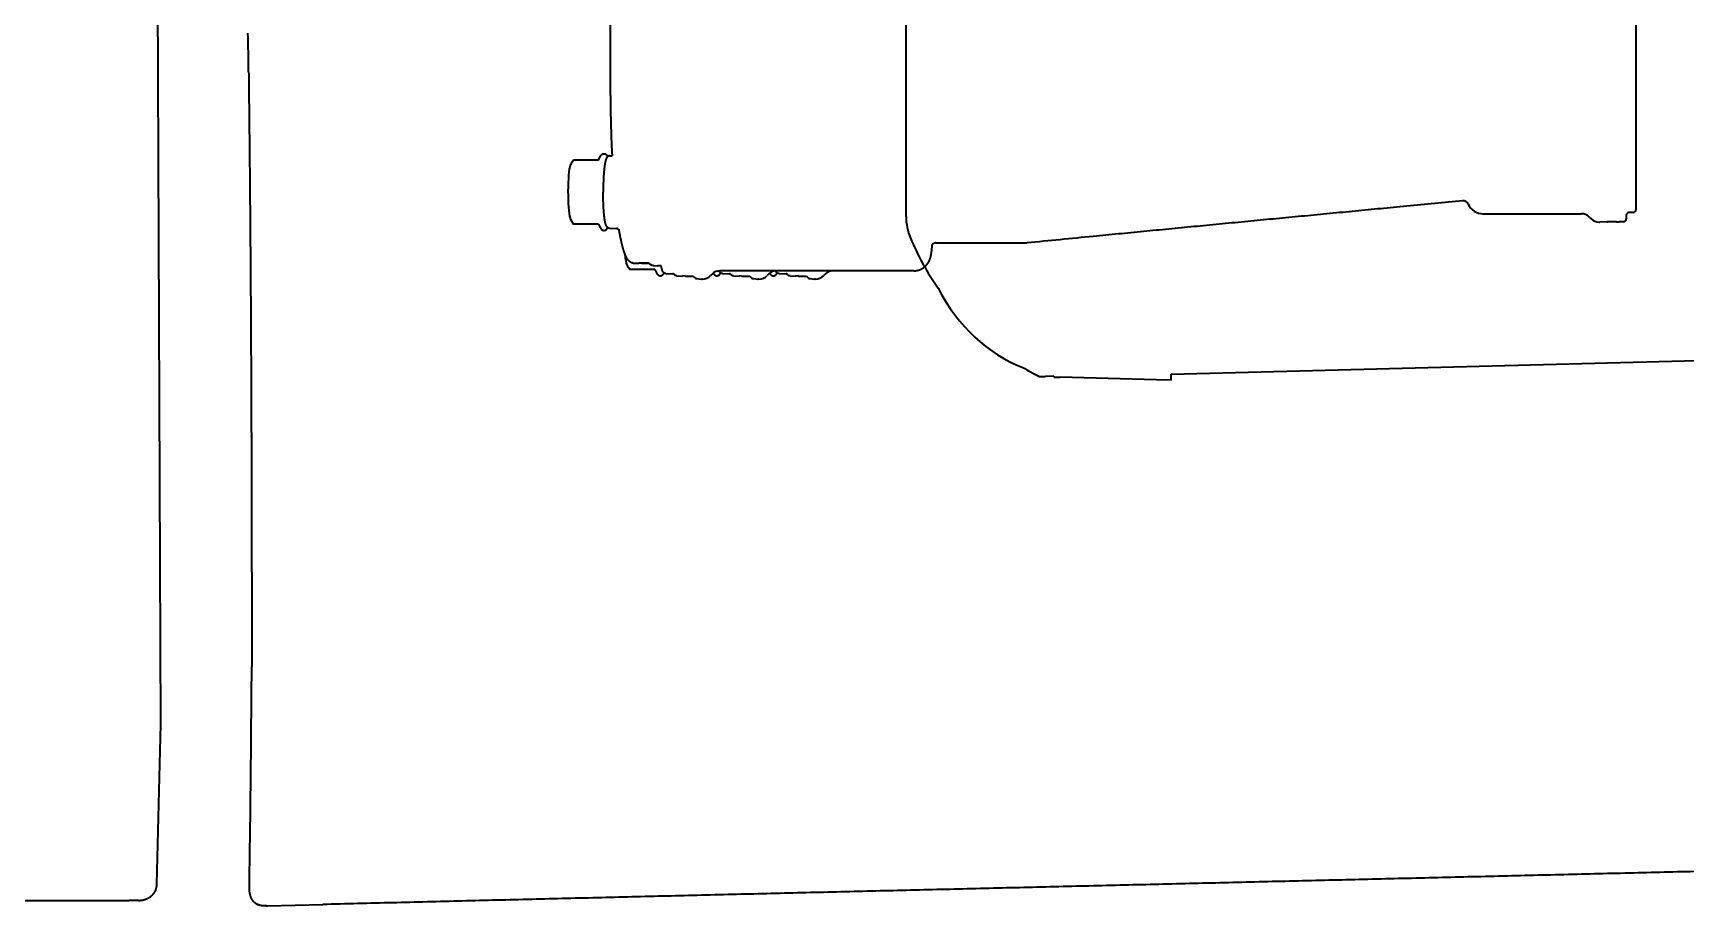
# Model space of a CAD drawing. Header units: millimetres. Extents: x 120 to 10915, y 515 to 8014.
# Drawn here: x 2624.8 to 2922.5, y 4441.8 to 4599 of the extents above; entities that cross this region are included whole.
import ezdxf

# ---------------------------------------------------------------- set-up
doc = ezdxf.new("R2010")
doc.units = ezdxf.units.MM
doc.layers.get('0').update_dxf_attribs({"lineweight": 13})
for name, color, linetype, lineweight in [('203_Chassis_left_side_view', 7, 'Continuous', 13), ('206_Cab_side_and_top_view', 7, 'Continuous', 13), ('218_Chassis_right_side_view', 7, 'Continuous', 13)]:
    doc.layers.add(name, color=color, linetype=linetype, lineweight=lineweight)

# ---------------------------------------------------------------- blocks, each defined once
blk = doc.blocks.new('3351299')
at = {"layer": '203_Chassis_left_side_view', "color": 3, "lineweight": 35}
for p, q in [((2666.87, 541.81), (2667.02, 541.82)), ((2667.02, 541.82), (2677.01, 542.07))]:
    blk.add_line(p, q, dxfattribs=at)
blk.add_lwpolyline([(2663.85, 550.42, 0.001312), (2664.17, 580.23)], format="xyb", dxfattribs=at)
for centre, radius, start, end in [((1922.24, 683.22), 741.45, 0.67652, 1.21592), ((2210.4, 584.46), 453.79, 359.4662, 0.0476), ((1249.79, 570.13), 1414.19, 359.01175, 359.20133)]:
    blk.add_arc(centre, radius, start, end, dxfattribs=at)
for points, knots in [([(2663.64, 691.97), (2663.79, 679.11), (2663.92, 666.24), (2664.01, 653.37), (2664.08, 639.47), (2664.13, 625.56), (2664.14, 624.36), (2664.14, 622.25), (2664.15, 620.14), (2664.15, 619.07), (2664.16, 615.94), (2664.17, 612.82), (2664.17, 610.32), (2664.18, 607.2), (2664.18, 604.08), (2664.18, 603.01), (2664.19, 601), (2664.19, 599), (2664.19, 597.38), (2664.19, 594.38), (2664.19, 591.37), (2664.19, 588.98), (2664.19, 586.91), (2664.19, 584.84)], [0, 0, 0, 0, 0, 0, 64.338374, 64.338374, 64.338374, 69.533107, 69.533107, 69.533107, 74.889688, 74.889688, 74.889688, 85.151689, 85.151689, 85.151689, 90.503077, 90.503077, 90.503077, 95.169733, 95.169733, 95.169733, 105.525502, 105.525502, 105.525502, 105.525502, 105.525502, 105.525502]), ([(2666.87, 541.81), (2666.73, 541.81), (2666.58, 541.81), (2666.44, 541.81), (2666.16, 541.83), (2665.88, 541.86), (2665.74, 541.89), (2665.49, 541.96), (2665.25, 542.06), (2665.13, 542.11), (2664.84, 542.29), (2664.59, 542.51), (2664.45, 542.67), (2664.16, 543.09), (2663.97, 543.58), (2663.88, 543.9), (2663.79, 544.45), (2663.77, 545.04), (2663.77, 545.25), (2663.77, 545.5), (2663.78, 545.74)], [0, 0, 0, 0, 0, 0, 0.884177, 0.884177, 0.884177, 1.765386, 1.765386, 1.765386, 2.60123, 2.60123, 2.60123, 4.115508, 4.115508, 4.115508, 6.365189, 6.365189, 6.365189, 7.945024, 7.945024, 7.945024, 7.945024, 7.945024, 7.945024])]:
    blk.add_open_spline(points, degree=5, knots=knots, dxfattribs=at)
blk.add_open_spline([(2927.99, 548.09), (2877.79, 546.89), (2827.59, 545.69), (2777.39, 544.51), (2727.19, 543.31), (2677.01, 542.07)], degree=5, dxfattribs=at)
blk = doc.blocks.new('3069663')
at = {"layer": '218_Chassis_right_side_view', "color": 3, "lineweight": 35}
for p, q in [((2782.03, 1181.1), (2782.03, 665.94)), ((2829.8, 637.52), (2939.16, 640.39)), ((2805.94, 637.15), (2807.15, 637.15)), ((2808.61, 637.18), (2807.15, 637.15)), ((2829.8, 636.48), (2829.8, 637.52)), ((2808.74, 637.03), (2809.8, 637)), ((2827.06, 636.55), (2809.8, 637)), ((2829.8, 636.48), (2827.06, 636.55))]:
    blk.add_line(p, q, dxfattribs=at)
for centre, radius, start, end in [((2792.07, 665.95), 10.03, 180.039, 202.9869), ((2828.86, 681.59), 50.01, 203.0273, 214.8175), ((2828.84, 681.58), 49.98, 238.9387, 242.7314), ((2804.8, 633.95), 5, 37.9879, 40.3047)]:
    blk.add_arc(centre, radius, start, end, dxfattribs=at)
blk.add_ellipse((2811.14, 672.26), major_axis=(0, 35), ratio=0.797854, start_param=2.152038, end_param=2.847776, dxfattribs=at)
blk = doc.blocks.new('3107262')
at = {"layer": '203_Chassis_left_side_view', "color": 3, "lineweight": 35}
for p, q in [((2913.5, 1193.95), (2913.5, 667.15)), ((2728.77, 743.55), (2728.77, 689.94)), ((2726.62, 676.1), (2722.16, 676.1)), ((2726.62, 676.1), (2727.03, 676.83)), ((2728.66, 676.84), (2729.09, 676.85)), ((2882.27, 668.75), (2870.38, 667.61)), ((2721.6, 665.43), (2721.76, 665.16)), ((2726.62, 664.55), (2722.16, 664.55)), ((2726.62, 664.55), (2727.03, 663.83)), ((2886, 666.42), (2903.67, 666.42)), ((2905.09, 665.83), (2905.41, 665.5)), ((2906.83, 664.92), (2907, 664.92)), ((2908.3, 664.95), (2907, 664.92)), ((2908.5, 665), (2910, 665)), ((2910, 664.98), (2910.5, 664.97)), ((2911.26, 664.99), (2910.5, 664.97)), ((2911.75, 666.13), (2911.75, 665.49)), ((2913.01, 666.65), (2912.24, 666.63)), ((2728.66, 663.82), (2729.91, 663.78)), ((2787.44, 661.17), (2803.74, 661.17)), ((2731.75, 657.25), (2731.9, 656.98)), ((2736.77, 656.38), (2732.31, 656.38)), ((2732.9, 657.55), (2733.9, 657.52)), ((2733.92, 657.52), (2733.9, 657.52)), ((2735.68, 657.52), (2733.92, 657.52)), ((2734.41, 657.52), (2735.68, 657.52)), ((2736.58, 657.08), (2737.29, 657.05)), ((2736.77, 656.38), (2737.18, 655.65)), ((2737.29, 657.05), (2737.31, 657.05)), ((2737.95, 657.05), (2737.31, 657.05)), ((2738.8, 655.64), (2740.05, 655.61)), ((2740.77, 655.24), (2741.78, 655.21)), ((2742.23, 655.22), (2741.78, 655.21)), ((2741.78, 655.21), (2741.78, 655.21)), ((2742.27, 655.21), (2743.71, 655.21)), ((2743.71, 655.21), (2743.84, 655.06)), ((2747.16, 655.61), (2746.84, 655.28)), ((2747.31, 655.74), (2747.37, 655.65)), ((2763.06, 656.15), (2748.48, 656.15)), ((2748.99, 655.64), (2750.23, 655.61)), ((2750.96, 655.24), (2751.96, 655.21)), ((2751.97, 655.21), (2751.96, 655.21)), ((2752.42, 655.22), (2751.97, 655.21)), ((2752.46, 655.21), (2753.9, 655.21)), ((2753.9, 655.21), (2754.03, 655.06)), ((2757.35, 655.61), (2757.03, 655.28)), ((2757.5, 655.74), (2757.55, 655.65)), ((2773.25, 656.15), (2758.67, 656.15)), ((2759.18, 655.64), (2760.42, 655.61)), ((2761.15, 655.24), (2762.15, 655.21)), ((2762.16, 655.21), (2762.15, 655.21)), ((2762.61, 655.22), (2762.16, 655.21)), ((2762.65, 655.21), (2764.09, 655.21)), ((2764.09, 655.21), (2764.22, 655.06)), ((2767.54, 655.61), (2767.22, 655.28)), ((2783.44, 656.15), (2768.86, 656.15)), ((2744.42, 654.74), (2745.16, 654.65)), ((2745.35, 654.65), (2745.18, 654.65)), ((2754.61, 654.74), (2755.35, 654.65)), ((2755.53, 654.65), (2755.36, 654.65)), ((2764.79, 654.74), (2765.54, 654.65)), ((2765.72, 654.65), (2765.55, 654.65))]:
    blk.add_line(p, q, dxfattribs=at)
blk.add_lwpolyline([(2815.75, 662.34, 0.000211), (2803.83, 661.17)], format="xyb", dxfattribs=at)
for centre, radius, start, end in [((2726.15, 672.99), 5.06, 142.0053, 153.0723), ((2882.37, 667.77), 0.989, 25.4667, 95.6856), ((2886, 669.42), 3, 204.0458, 270), ((2913, 667.15), 0.5, 271.5, 360), ((2726.15, 667.67), 5.06, 209.7892, 217.995), ((2903.67, 664.42), 2, 45, 90), ((2906.83, 666.92), 2, 225, 270), ((2908.28, 665.45), 0.5, 271.5007, 295.6104), ((2911.25, 665.49), 0.5, 271.5, 360), ((2912.25, 666.13), 0.5, 91.5, 180), ((2729.91, 663.45), 0.333, 45.396, 90.3538), ((2789.51, 662.17), 1, 270.0007, 276.53), ((2803.74, 662.17), 1, 270.0007, 275.6257), ((2736.29, 659.49), 5.06, 209.7892, 217.995), ((2740.05, 655.28), 0.324, 45.5944, 90.3841), ((2744.54, 655.63), 0.896, 219.5218, 262.3596), ((2745.34, 656.75), 2.1, 270.1569, 315.6808), ((2748.47, 654.29), 1.86, 89.7625, 134.8459), ((2750.24, 655.28), 0.324, 45.5944, 90.3841), ((2754.72, 655.63), 0.896, 219.5218, 262.3596), ((2755.53, 656.75), 2.1, 270.1569, 315.6808), ((2758.66, 654.29), 1.86, 89.7625, 134.8459), ((2760.43, 655.28), 0.324, 45.5944, 90.3841), ((2764.91, 655.63), 0.896, 219.5218, 262.3596), ((2765.72, 656.75), 2.1, 270.1569, 315.6808), ((2768.85, 654.29), 1.86, 89.7625, 134.8459)]:
    blk.add_arc(centre, radius, start, end, dxfattribs=at)
for centre, major_axis, start_param, end_param in [((2721.72, 670.33), (0, -5), 3.282871, 5.759587), ((2721.72, 670.33), (0, -5), 5.759587, 6.084538), ((2731.86, 662.15), (0, -5), 5.340209, 6.084538), ((2745.18, 662.15), (0, -7.5), 6.269235, 6.283187), ((2755.36, 662.15), (0, -7.5), 6.269235, 6.283187), ((2765.55, 662.15), (0, -7.5), 6.269235, 6.283187)]:
    blk.add_ellipse(centre, major_axis=major_axis, ratio=0.113203, start_param=start_param, end_param=end_param, dxfattribs=at)
for points, knots in [([(2728.77, 689.94), (2728.77, 689.75), (2728.78, 689.36), (2728.78, 688.78), (2728.78, 688.19), (2728.78, 687.6), (2728.79, 687.01), (2728.8, 686.42), (2728.8, 685.83), (2728.81, 685.25), (2728.82, 684.67), (2728.84, 684.08), (2728.85, 683.51), (2728.86, 682.93), (2728.88, 682.36), (2728.9, 681.79), (2728.91, 681.22), (2728.93, 680.65), (2728.95, 680.09), (2728.97, 679.53), (2729, 678.98), (2729.02, 678.42), (2729.04, 677.88), (2729.07, 677.35), (2729.09, 677.01), (2729.09, 676.85)], [0, 0, 0, 0, 0.573461, 1.160199, 1.750813, 2.340727, 2.929711, 3.517532, 4.103968, 4.688806, 5.271855, 5.852906, 6.431773, 7.008276, 7.582265, 8.153561, 8.722011, 9.287471, 9.849837, 10.408957, 10.964718, 11.517063, 12.066068, 12.611538, 13.089838, 13.089838, 13.089838, 13.089838]), ([(2727.03, 676.83), (2727.04, 676.84), (2727.05, 676.86), (2727.07, 676.89), (2727.09, 676.92), (2727.11, 676.95), (2727.15, 676.99), (2727.18, 677.03), (2727.22, 677.07), (2727.26, 677.1), (2727.3, 677.13), (2727.34, 677.15), (2727.38, 677.17), (2727.44, 677.2), (2727.51, 677.22), (2727.6, 677.23), (2727.69, 677.23), (2727.77, 677.22), (2727.84, 677.2), (2727.89, 677.18), (2727.93, 677.16), (2727.97, 677.13), (2728.01, 677.11), (2728.05, 677.08), (2728.09, 677.04), (2728.13, 677), (2728.16, 676.97), (2728.18, 676.94), (2728.2, 676.91), (2728.22, 676.88), (2728.24, 676.84), (2728.26, 676.81), (2728.29, 676.76), (2728.3, 676.73), (2728.31, 676.71)], [0, 0, 0, 0, 0.03476, 0.070212, 0.106564, 0.144085, 0.200251, 0.258907, 0.308415, 0.3599, 0.406008, 0.4539, 0.498075, 0.54497, 0.635573, 0.722307, 0.808646, 0.895859, 0.976401, 1.012863, 1.067637, 1.11503, 1.160519, 1.211956, 1.260655, 1.319247, 1.369097, 1.404314, 1.438505, 1.471803, 1.505859, 1.558624, 1.607931, 1.657756, 1.657756, 1.657756, 1.657756]), ([(2728.66, 676.84), (2728.63, 676.84), (2728.58, 676.83), (2728.5, 676.82), (2728.43, 676.79), (2728.37, 676.76), (2728.31, 676.72), (2728.27, 676.68), (2728.23, 676.65), (2728.19, 676.61), (2728.16, 676.57), (2728.14, 676.53), (2728.11, 676.49), (2728.09, 676.45), (2728.07, 676.42), (2728.06, 676.38), (2728.04, 676.34), (2728.02, 676.31), (2728.01, 676.27), (2727.99, 676.23), (2727.98, 676.19), (2727.97, 676.15), (2727.95, 676.1), (2727.94, 676.06), (2727.93, 676.01), (2727.92, 675.97), (2727.9, 675.92), (2727.89, 675.87), (2727.88, 675.82), (2727.87, 675.77), (2727.86, 675.72), (2727.85, 675.67), (2727.84, 675.61), (2727.83, 675.56), (2727.81, 675.5), (2727.8, 675.44), (2727.79, 675.38), (2727.78, 675.32), (2727.77, 675.26), (2727.76, 675.19), (2727.75, 675.13), (2727.75, 675.06), (2727.74, 674.99), (2727.73, 674.92), (2727.72, 674.85), (2727.71, 674.78), (2727.7, 674.71), (2727.69, 674.64), (2727.68, 674.56), (2727.68, 674.48), (2727.67, 674.41), (2727.66, 674.33), (2727.65, 674.25), (2727.64, 674.17), (2727.64, 674.09), (2727.63, 674), (2727.62, 673.92), (2727.62, 673.83), (2727.61, 673.75), (2727.6, 673.66), (2727.6, 673.57), (2727.59, 673.49), (2727.58, 673.4), (2727.58, 673.31), (2727.57, 673.22), (2727.57, 673.12), (2727.56, 673.03), (2727.56, 672.94), (2727.55, 672.84), (2727.55, 672.75), (2727.54, 672.65), (2727.54, 672.56), (2727.53, 672.46), (2727.53, 672.36), (2727.53, 672.26), (2727.52, 672.16), (2727.52, 672.07), (2727.52, 671.97), (2727.51, 671.87), (2727.51, 671.77), (2727.51, 671.66), (2727.5, 671.56), (2727.5, 671.46), (2727.5, 671.36), (2727.5, 671.26), (2727.5, 671.15), (2727.49, 671.05), (2727.49, 670.95), (2727.49, 670.85), (2727.49, 670.74), (2727.49, 670.64), (2727.49, 670.53), (2727.49, 670.43), (2727.49, 670.36), (2727.49, 670.33)], [0, 0, 0, 0, 0.080216, 0.158763, 0.234473, 0.306345, 0.368418, 0.426639, 0.481188, 0.532494, 0.581226, 0.627427, 0.672228, 0.716023, 0.757153, 0.798088, 0.839012, 0.880157, 0.921707, 0.963828, 1.006652, 1.050286, 1.094607, 1.139898, 1.186223, 1.233637, 1.28218, 1.331891, 1.382796, 1.434921, 1.48823, 1.542788, 1.598606, 1.65569, 1.713975, 1.773674, 1.834517, 1.896749, 1.960118, 2.024846, 2.090737, 2.157954, 2.226329, 2.295997, 2.366812, 2.438884, 2.512075, 2.586485, 2.662002, 2.738699, 2.816476, 2.89539, 2.975355, 3.056415, 3.138485, 3.221607, 3.305708, 3.390815, 3.476861, 3.563867, 3.65177, 3.740585, 3.83025, 3.920777, 4.012113, 4.104261, 4.197159, 4.290818, 4.385211, 4.480311, 4.576053, 4.672451, 4.769476, 4.867101, 4.965271, 5.063988, 5.163222, 5.262946, 5.36311, 5.463709, 5.564713, 5.666093, 5.767808, 5.869844, 5.97217, 6.074758, 6.17757, 6.280587, 6.38378, 6.487117, 6.590568, 6.694107, 6.797704, 6.901329, 6.901329, 6.901329, 6.901329]), ([(2728.66, 663.82), (2728.63, 663.82), (2728.58, 663.82), (2728.5, 663.84), (2728.43, 663.87), (2728.37, 663.9), (2728.31, 663.93), (2728.27, 663.97), (2728.23, 664.01), (2728.19, 664.05), (2728.16, 664.09), (2728.14, 664.12), (2728.11, 664.16), (2728.09, 664.2), (2728.07, 664.24), (2728.06, 664.27), (2728.04, 664.31), (2728.02, 664.35), (2728.01, 664.39), (2727.99, 664.43), (2727.98, 664.47), (2727.97, 664.51), (2727.95, 664.55), (2727.94, 664.6), (2727.93, 664.64), (2727.92, 664.69), (2727.9, 664.73), (2727.89, 664.78), (2727.88, 664.83), (2727.87, 664.88), (2727.86, 664.93), (2727.85, 664.99), (2727.84, 665.04), (2727.83, 665.1), (2727.81, 665.16), (2727.8, 665.22), (2727.79, 665.28), (2727.78, 665.34), (2727.77, 665.4), (2727.76, 665.46), (2727.75, 665.53), (2727.75, 665.59), (2727.74, 665.66), (2727.73, 665.73), (2727.72, 665.8), (2727.71, 665.87), (2727.7, 665.95), (2727.69, 666.02), (2727.68, 666.1), (2727.68, 666.17), (2727.67, 666.25), (2727.66, 666.33), (2727.65, 666.41), (2727.64, 666.49), (2727.64, 666.57), (2727.63, 666.65), (2727.62, 666.74), (2727.62, 666.82), (2727.61, 666.91), (2727.6, 666.99), (2727.6, 667.08), (2727.59, 667.17), (2727.58, 667.26), (2727.58, 667.35), (2727.57, 667.44), (2727.57, 667.53), (2727.56, 667.63), (2727.56, 667.72), (2727.55, 667.81), (2727.55, 667.91), (2727.54, 668), (2727.54, 668.1), (2727.53, 668.2), (2727.53, 668.29), (2727.53, 668.39), (2727.52, 668.49), (2727.52, 668.59), (2727.52, 668.69), (2727.51, 668.79), (2727.51, 668.89), (2727.51, 668.99), (2727.5, 669.09), (2727.5, 669.19), (2727.5, 669.3), (2727.5, 669.4), (2727.5, 669.5), (2727.49, 669.6), (2727.49, 669.71), (2727.49, 669.81), (2727.49, 669.91), (2727.49, 670.02), (2727.49, 670.12), (2727.49, 670.22), (2727.49, 670.29), (2727.49, 670.33)], [0, 0, 0, 0, 0.080216, 0.158763, 0.234473, 0.306345, 0.368418, 0.426639, 0.481188, 0.532494, 0.581226, 0.627427, 0.672228, 0.716023, 0.757153, 0.798088, 0.839012, 0.880157, 0.921707, 0.963828, 1.006652, 1.050286, 1.094607, 1.139898, 1.186223, 1.233637, 1.28218, 1.331891, 1.382796, 1.434921, 1.48823, 1.542788, 1.598606, 1.65569, 1.713975, 1.773674, 1.834517, 1.896749, 1.960118, 2.024846, 2.090737, 2.157954, 2.226329, 2.295997, 2.366812, 2.438884, 2.512075, 2.586485, 2.662002, 2.738699, 2.816476, 2.89539, 2.975355, 3.056415, 3.138485, 3.221607, 3.305708, 3.390815, 3.476861, 3.563867, 3.65177, 3.740585, 3.83025, 3.920777, 4.012113, 4.104261, 4.197159, 4.290818, 4.385211, 4.480311, 4.576053, 4.672451, 4.769476, 4.867101, 4.965271, 5.063988, 5.163222, 5.262946, 5.36311, 5.463709, 5.564713, 5.666093, 5.767808, 5.869844, 5.97217, 6.074758, 6.17757, 6.280587, 6.38378, 6.487117, 6.590568, 6.694107, 6.797704, 6.901329, 6.901329, 6.901329, 6.901329]), ([(2870.38, 667.61), (2869.62, 667.54), (2868.09, 667.39), (2865.81, 667.17), (2863.53, 666.95), (2861.25, 666.73), (2858.97, 666.51), (2856.68, 666.29), (2854.4, 666.07), (2852.12, 665.86), (2849.84, 665.64), (2847.56, 665.42), (2845.28, 665.2), (2843, 664.98), (2840.72, 664.76), (2838.44, 664.54), (2836.17, 664.32), (2833.89, 664.1), (2831.62, 663.88), (2829.35, 663.66), (2827.08, 663.44), (2824.81, 663.22), (2822.54, 663), (2820.28, 662.78), (2818.02, 662.56), (2816.51, 662.41), (2815.75, 662.34)], [0, 0, 0, 0, 2.294267, 4.587089, 6.878691, 9.170968, 11.463703, 13.756664, 16.049608, 18.342295, 20.634505, 22.926036, 25.216725, 27.506455, 29.795165, 32.08277, 34.369177, 36.654286, 38.938002, 41.220215, 43.500826, 45.779745, 48.056902, 50.332221, 52.605654, 54.877178, 54.877178, 54.877178, 54.877178]), ([(2727.03, 663.83), (2727.04, 663.82), (2727.04, 663.81), (2727.05, 663.79), (2727.07, 663.77), (2727.08, 663.75), (2727.1, 663.73), (2727.11, 663.71), (2727.13, 663.68), (2727.15, 663.66), (2727.17, 663.64), (2727.19, 663.61), (2727.22, 663.58), (2727.26, 663.55), (2727.3, 663.53), (2727.34, 663.5), (2727.37, 663.49), (2727.4, 663.48), (2727.43, 663.46), (2727.47, 663.45), (2727.51, 663.44), (2727.55, 663.43), (2727.6, 663.43), (2727.64, 663.43), (2727.68, 663.43), (2727.73, 663.43), (2727.77, 663.44), (2727.81, 663.45), (2727.85, 663.47), (2727.9, 663.48), (2727.94, 663.5), (2727.98, 663.53), (2728.01, 663.55), (2728.04, 663.57), (2728.07, 663.59), (2728.09, 663.61), (2728.11, 663.63), (2728.13, 663.65), (2728.15, 663.67), (2728.17, 663.7), (2728.19, 663.72), (2728.21, 663.75), (2728.22, 663.78), (2728.24, 663.81), (2728.25, 663.83), (2728.27, 663.85), (2728.28, 663.88), (2728.29, 663.9), (2728.3, 663.92), (2728.3, 663.93), (2728.31, 663.94)], [0, 0, 0, 0, 0.020898, 0.042046, 0.066892, 0.092136, 0.117888, 0.144237, 0.171746, 0.200028, 0.22919, 0.259554, 0.310358, 0.361627, 0.407953, 0.454656, 0.490228, 0.524568, 0.543701, 0.58994, 0.634138, 0.677664, 0.720914, 0.764156, 0.807363, 0.850983, 0.894039, 0.938479, 0.981865, 1.027835, 1.0718, 1.11978, 1.165598, 1.205019, 1.233103, 1.260096, 1.289781, 1.317302, 1.344387, 1.372265, 1.408907, 1.442967, 1.47657, 1.506849, 1.533621, 1.560124, 1.586689, 1.611467, 1.634584, 1.657689, 1.657689, 1.657689, 1.657689]), ([(2730.37, 663.49), (2730.37, 663.5), (2730.36, 663.5), (2730.34, 663.51), (2730.32, 663.52), (2730.3, 663.54), (2730.28, 663.56), (2730.26, 663.57), (2730.24, 663.59), (2730.22, 663.6), (2730.21, 663.61), (2730.2, 663.62), (2730.19, 663.64), (2730.18, 663.65), (2730.17, 663.66), (2730.16, 663.67), (2730.15, 663.68), (2730.15, 663.68)], [0.2653689, 0.2653689, 0.2653689, 0.2653689, 0.2683146, 0.297734, 0.3262117, 0.353701, 0.3802128, 0.4057964, 0.4305054, 0.4481621, 0.4659318, 0.4827639, 0.4997151, 0.5158209, 0.5320513, 0.5475079, 0.5630937, 0.5630937, 0.5630937, 0.5630937]), ([(2732.9, 657.55), (2732.87, 657.55), (2732.83, 657.55), (2732.74, 657.56), (2732.63, 657.59), (2732.51, 657.64), (2732.4, 657.7), (2732.31, 657.76), (2732.23, 657.82), (2732.18, 657.88), (2732.12, 657.93), (2732.06, 657.99), (2732.01, 658.05), (2731.96, 658.12), (2731.91, 658.19), (2731.86, 658.28), (2731.79, 658.38), (2731.73, 658.49), (2731.67, 658.6), (2731.62, 658.71), (2731.57, 658.81), (2731.52, 658.92), (2731.48, 659.02), (2731.44, 659.12), (2731.4, 659.23), (2731.36, 659.33), (2731.32, 659.45), (2731.28, 659.56), (2731.24, 659.68), (2731.2, 659.8), (2731.16, 659.92), (2731.13, 660.05), (2731.09, 660.18), (2731.05, 660.31), (2731.01, 660.45), (2730.98, 660.59), (2730.94, 660.73), (2730.9, 660.87), (2730.87, 661.02), (2730.83, 661.18), (2730.79, 661.33), (2730.76, 661.49), (2730.72, 661.66), (2730.69, 661.82), (2730.65, 661.99), (2730.62, 662.17), (2730.58, 662.35), (2730.54, 662.53), (2730.51, 662.73), (2730.47, 662.92), (2730.44, 663.12), (2730.4, 663.31), (2730.38, 663.43), (2730.37, 663.49)], [0, 0, 0, 0, 0.069453, 0.138157, 0.273012, 0.400461, 0.524719, 0.649267, 0.729731, 0.809872, 0.889964, 0.970478, 1.051465, 1.133552, 1.216878, 1.305155, 1.446688, 1.578352, 1.693526, 1.812191, 1.936026, 2.054383, 2.160156, 2.268736, 2.380169, 2.494486, 2.611622, 2.731993, 2.855125, 2.981505, 3.110745, 3.24321, 3.378555, 3.517035, 3.658414, 3.802945, 3.950485, 4.101222, 4.255056, 4.412124, 4.572322, 4.735675, 4.902192, 5.072181, 5.24564, 5.422674, 5.604601, 5.794852, 5.994776, 6.198406, 6.394871, 6.585655, 6.775838, 6.775838, 6.775838, 6.775838]), ([(2783.44, 656.15), (2783.47, 656.15), (2783.54, 656.15), (2783.63, 656.16), (2783.73, 656.17), (2783.83, 656.18), (2783.93, 656.19), (2784.03, 656.21), (2784.12, 656.23), (2784.22, 656.25), (2784.31, 656.28), (2784.41, 656.31), (2784.5, 656.34), (2784.59, 656.38), (2784.68, 656.42), (2784.77, 656.46), (2784.86, 656.51), (2784.94, 656.55), (2785.01, 656.59), (2785.08, 656.63), (2785.16, 656.69), (2785.24, 656.75), (2785.32, 656.81), (2785.4, 656.87), (2785.47, 656.93), (2785.54, 657), (2785.61, 657.07), (2785.68, 657.14), (2785.75, 657.21), (2785.81, 657.29), (2785.87, 657.37), (2785.93, 657.45), (2785.99, 657.53), (2786.04, 657.61), (2786.09, 657.69), (2786.13, 657.77), (2786.17, 657.84), (2786.21, 657.92), (2786.25, 658), (2786.29, 658.08), (2786.32, 658.16), (2786.35, 658.24), (2786.38, 658.32), (2786.41, 658.42), (2786.44, 658.52), (2786.47, 658.63), (2786.5, 658.73), (2786.52, 658.83), (2786.54, 658.93), (2786.56, 659.02), (2786.58, 659.12), (2786.59, 659.21), (2786.61, 659.3), (2786.62, 659.39), (2786.63, 659.49), (2786.64, 659.58), (2786.66, 659.67), (2786.67, 659.77), (2786.68, 659.86), (2786.68, 659.96), (2786.69, 660.06), (2786.7, 660.15), (2786.71, 660.25), (2786.72, 660.35), (2786.72, 660.46), (2786.73, 660.56), (2786.74, 660.66), (2786.74, 660.77), (2786.75, 660.84), (2786.75, 660.88)], [0, 0, 0, 0, 0.098837, 0.197674, 0.296511, 0.395348, 0.494227, 0.593106, 0.691986, 0.790866, 0.889809, 0.988752, 1.087753, 1.186754, 1.285827, 1.384902, 1.484144, 1.5812, 1.637415, 1.737476, 1.835649, 1.933901, 2.032222, 2.130625, 2.229108, 2.327678, 2.426338, 2.525198, 2.624146, 2.723188, 2.822316, 2.92155, 3.020833, 3.120306, 3.217527, 3.297218, 3.386552, 3.474898, 3.562819, 3.650395, 3.737106, 3.823392, 3.908496, 3.99343, 4.111736, 4.224402, 4.335097, 4.442095, 4.53768, 4.633081, 4.728223, 4.822438, 4.914182, 5.006473, 5.099516, 5.193198, 5.28678, 5.381459, 5.477302, 5.574227, 5.671891, 5.770794, 5.870931, 5.972221, 6.074462, 6.177853, 6.282243, 6.387911, 6.494214, 6.494214, 6.494214, 6.494214]), ([(2787.44, 661.17), (2787.4, 661.16), (2787.31, 661.16), (2787.19, 661.13), (2787.07, 661.09), (2786.97, 661.05), (2786.89, 661), (2786.83, 660.96), (2786.79, 660.91), (2786.76, 660.89), (2786.75, 660.88)], [0, 0, 0, 0, 0.128268, 0.2556942, 0.3813469, 0.5035738, 0.5786426, 0.6515208, 0.7210506, 0.7691603, 0.7691603, 0.7691603, 0.7691603]), ([(2736.58, 657.08), (2736.55, 657.09), (2736.5, 657.09), (2736.43, 657.1), (2736.35, 657.12), (2736.29, 657.13), (2736.24, 657.15), (2736.2, 657.17), (2736.16, 657.18), (2736.12, 657.2), (2736.08, 657.22), (2736.05, 657.24), (2736.01, 657.26), (2735.97, 657.28), (2735.93, 657.31), (2735.89, 657.34), (2735.84, 657.37), (2735.8, 657.41), (2735.76, 657.44), (2735.72, 657.48), (2735.69, 657.5), (2735.68, 657.52), (2735.68, 657.52)], [0, 0, 0, 0, 0.076612, 0.153486, 0.229242, 0.304222, 0.347322, 0.390643, 0.432999, 0.475615, 0.517144, 0.558967, 0.59992, 0.641201, 0.695954, 0.751397, 0.805824, 0.859747, 0.913236, 0.966372, 1.018905, 1.02451, 1.02451, 1.02451, 1.02451]), ([(2737.18, 655.65), (2737.18, 655.64), (2737.19, 655.63), (2737.2, 655.61), (2737.21, 655.59), (2737.23, 655.57), (2737.24, 655.55), (2737.26, 655.53), (2737.27, 655.51), (2737.29, 655.49), (2737.31, 655.46), (2737.34, 655.44), (2737.37, 655.41), (2737.41, 655.38), (2737.45, 655.35), (2737.49, 655.33), (2737.52, 655.31), (2737.55, 655.3), (2737.58, 655.29), (2737.61, 655.28), (2737.66, 655.27), (2737.7, 655.26), (2737.74, 655.25), (2737.79, 655.25), (2737.83, 655.25), (2737.87, 655.26), (2737.92, 655.26), (2737.96, 655.28), (2738, 655.29), (2738.04, 655.31), (2738.08, 655.33), (2738.12, 655.35), (2738.16, 655.37), (2738.19, 655.4), (2738.21, 655.42), (2738.23, 655.44), (2738.25, 655.46), (2738.27, 655.48), (2738.29, 655.5), (2738.31, 655.52), (2738.33, 655.55), (2738.35, 655.58), (2738.37, 655.6), (2738.38, 655.63), (2738.4, 655.65), (2738.41, 655.68), (2738.42, 655.7), (2738.43, 655.72), (2738.44, 655.74), (2738.45, 655.76), (2738.45, 655.76)], [0, 0, 0, 0, 0.020898, 0.042045, 0.06689, 0.092134, 0.117886, 0.144234, 0.171742, 0.200024, 0.229185, 0.259547, 0.310348, 0.361617, 0.407941, 0.454646, 0.490217, 0.524562, 0.543691, 0.589925, 0.634123, 0.677647, 0.720897, 0.764138, 0.807344, 0.850964, 0.894019, 0.938457, 0.981842, 1.027811, 1.071774, 1.119754, 1.165569, 1.205002, 1.233086, 1.260078, 1.289763, 1.317283, 1.344368, 1.37224, 1.408882, 1.442942, 1.476543, 1.506828, 1.533599, 1.560102, 1.586665, 1.611447, 1.634564, 1.657668, 1.657668, 1.657668, 1.657668]), ([(2738.8, 655.64), (2738.77, 655.64), (2738.72, 655.64), (2738.64, 655.66), (2738.57, 655.69), (2738.51, 655.72), (2738.46, 655.76), (2738.41, 655.8), (2738.37, 655.83), (2738.34, 655.87), (2738.31, 655.91), (2738.28, 655.95), (2738.26, 655.99), (2738.24, 656.03), (2738.22, 656.06), (2738.2, 656.1), (2738.18, 656.14), (2738.17, 656.18), (2738.15, 656.22), (2738.14, 656.26), (2738.12, 656.3), (2738.11, 656.34), (2738.1, 656.38), (2738.09, 656.42), (2738.07, 656.47), (2738.06, 656.52), (2738.05, 656.56), (2738.04, 656.61), (2738.02, 656.66), (2738.01, 656.71), (2738, 656.76), (2737.99, 656.82), (2737.98, 656.87), (2737.97, 656.93), (2737.96, 656.99), (2737.95, 657.03), (2737.95, 657.05)], [0, 0, 0, 0, 0.080518, 0.159355, 0.235331, 0.307343, 0.369591, 0.427961, 0.482635, 0.534049, 0.582891, 0.629185, 0.674109, 0.717942, 0.759195, 0.800278, 0.84136, 0.882675, 0.92441, 0.966731, 1.009769, 1.053611, 1.098171, 1.143713, 1.190302, 1.237992, 1.286825, 1.336836, 1.388054, 1.440497, 1.49414, 1.549044, 1.605217, 1.662666, 1.721323, 1.781418, 1.781418, 1.781418, 1.781418]), ([(2740.77, 655.24), (2740.76, 655.24), (2740.74, 655.24), (2740.72, 655.24), (2740.69, 655.25), (2740.67, 655.25), (2740.65, 655.26), (2740.62, 655.26), (2740.6, 655.27), (2740.57, 655.28), (2740.54, 655.29), (2740.51, 655.31), (2740.48, 655.32), (2740.46, 655.34), (2740.44, 655.35), (2740.42, 655.36), (2740.41, 655.37), (2740.4, 655.38), (2740.38, 655.4), (2740.36, 655.41), (2740.34, 655.43), (2740.33, 655.45), (2740.31, 655.46), (2740.3, 655.48), (2740.29, 655.5), (2740.28, 655.51), (2740.27, 655.51)], [0, 0, 0, 0, 0.0248751, 0.0497596, 0.0746593, 0.0995803, 0.1236925, 0.1478374, 0.1712909, 0.1947881, 0.232154, 0.2683905, 0.3031796, 0.336278, 0.3540075, 0.3710897, 0.3877736, 0.4038021, 0.4293229, 0.4536904, 0.4772401, 0.5000402, 0.5221552, 0.5436528, 0.5645948, 0.5849017, 0.5849017, 0.5849017, 0.5849017]), ([(2747.37, 655.65), (2747.37, 655.64), (2747.38, 655.63), (2747.39, 655.61), (2747.4, 655.59), (2747.41, 655.57), (2747.43, 655.55), (2747.45, 655.53), (2747.46, 655.51), (2747.48, 655.49), (2747.5, 655.46), (2747.53, 655.44), (2747.56, 655.41), (2747.6, 655.38), (2747.64, 655.35), (2747.67, 655.33), (2747.71, 655.31), (2747.74, 655.3), (2747.77, 655.29), (2747.8, 655.28), (2747.85, 655.27), (2747.89, 655.26), (2747.93, 655.25), (2747.97, 655.25), (2748.02, 655.25), (2748.06, 655.26), (2748.1, 655.26), (2748.15, 655.28), (2748.19, 655.29), (2748.23, 655.31), (2748.27, 655.33), (2748.31, 655.35), (2748.35, 655.37), (2748.38, 655.4), (2748.4, 655.42), (2748.42, 655.44), (2748.44, 655.46), (2748.46, 655.48), (2748.48, 655.5), (2748.5, 655.52), (2748.52, 655.55), (2748.54, 655.58), (2748.56, 655.6), (2748.57, 655.63), (2748.59, 655.65), (2748.6, 655.68), (2748.61, 655.7), (2748.62, 655.72), (2748.63, 655.74), (2748.64, 655.76), (2748.64, 655.76)], [0, 0, 0, 0, 0.020898, 0.042046, 0.066891, 0.092135, 0.117888, 0.144237, 0.171745, 0.200028, 0.22919, 0.259553, 0.310356, 0.361625, 0.407951, 0.454654, 0.490226, 0.524567, 0.543699, 0.589937, 0.634135, 0.677661, 0.720911, 0.764153, 0.807359, 0.85098, 0.894036, 0.938475, 0.981861, 1.027831, 1.071795, 1.119776, 1.165593, 1.205016, 1.2331, 1.260093, 1.289778, 1.317299, 1.344384, 1.372261, 1.408903, 1.442963, 1.476565, 1.506846, 1.533617, 1.56012, 1.586685, 1.611464, 1.634581, 1.657685, 1.657685, 1.657685, 1.657685]), ([(2748.99, 655.64), (2748.96, 655.64), (2748.91, 655.65), (2748.83, 655.66), (2748.76, 655.69), (2748.7, 655.73), (2748.64, 655.76), (2748.6, 655.8), (2748.56, 655.84), (2748.52, 655.88), (2748.49, 655.92), (2748.47, 655.96), (2748.44, 656), (2748.42, 656.03), (2748.4, 656.07), (2748.39, 656.11), (2748.37, 656.14), (2748.37, 656.15)], [0, 0, 0, 0, 0.0819449, 0.1621453, 0.2393756, 0.3120047, 0.3750538, 0.4340952, 0.4893331, 0.5412523, 0.5905716, 0.6373361, 0.6829037, 0.7268465, 0.7687195, 0.8105062, 0.8523481, 0.8523481, 0.8523481, 0.8523481]), ([(2750.96, 655.24), (2750.95, 655.24), (2750.93, 655.24), (2750.91, 655.24), (2750.88, 655.25), (2750.86, 655.25), (2750.83, 655.26), (2750.81, 655.26), (2750.79, 655.27), (2750.76, 655.28), (2750.73, 655.29), (2750.7, 655.31), (2750.67, 655.32), (2750.65, 655.34), (2750.63, 655.35), (2750.61, 655.36), (2750.6, 655.37), (2750.58, 655.38), (2750.57, 655.4), (2750.55, 655.41), (2750.53, 655.43), (2750.52, 655.45), (2750.5, 655.46), (2750.49, 655.48), (2750.48, 655.5), (2750.47, 655.51), (2750.46, 655.51)], [0, 0, 0, 0, 0.0248751, 0.0497596, 0.0746594, 0.0995803, 0.1236925, 0.1478375, 0.171291, 0.1947882, 0.2321539, 0.2683901, 0.303179, 0.3362772, 0.354007, 0.3710894, 0.3877736, 0.4038023, 0.4293232, 0.4536907, 0.4772404, 0.5000406, 0.5221555, 0.5436531, 0.5645951, 0.5849021, 0.5849021, 0.5849021, 0.5849021]), ([(2757.55, 655.65), (2757.56, 655.64), (2757.57, 655.63), (2757.58, 655.61), (2757.59, 655.59), (2757.6, 655.57), (2757.62, 655.55), (2757.63, 655.53), (2757.65, 655.51), (2757.67, 655.49), (2757.69, 655.46), (2757.71, 655.44), (2757.75, 655.41), (2757.79, 655.38), (2757.83, 655.35), (2757.86, 655.33), (2757.9, 655.31), (2757.92, 655.3), (2757.96, 655.29), (2757.99, 655.28), (2758.03, 655.27), (2758.08, 655.26), (2758.12, 655.25), (2758.16, 655.25), (2758.21, 655.25), (2758.25, 655.26), (2758.29, 655.26), (2758.34, 655.28), (2758.38, 655.29), (2758.42, 655.31), (2758.46, 655.33), (2758.5, 655.35), (2758.54, 655.37), (2758.57, 655.4), (2758.59, 655.42), (2758.61, 655.44), (2758.63, 655.46), (2758.65, 655.48), (2758.67, 655.5), (2758.69, 655.52), (2758.71, 655.55), (2758.73, 655.58), (2758.75, 655.6), (2758.76, 655.63), (2758.78, 655.65), (2758.79, 655.68), (2758.8, 655.7), (2758.81, 655.72), (2758.82, 655.74), (2758.83, 655.76), (2758.83, 655.76)], [0, 0, 0, 0, 0.020899, 0.042047, 0.066893, 0.092137, 0.11789, 0.144239, 0.171748, 0.200031, 0.229194, 0.259559, 0.310366, 0.361634, 0.407962, 0.454662, 0.490236, 0.524572, 0.543708, 0.589951, 0.634149, 0.677675, 0.720926, 0.764169, 0.807376, 0.850997, 0.894054, 0.938494, 0.981882, 1.027852, 1.071818, 1.119799, 1.165619, 1.205031, 1.233115, 1.26011, 1.289794, 1.317315, 1.3444, 1.372283, 1.408925, 1.442985, 1.476589, 1.506865, 1.533636, 1.560139, 1.586705, 1.611482, 1.634599, 1.657704, 1.657704, 1.657704, 1.657704]), ([(2759.18, 655.64), (2759.15, 655.64), (2759.1, 655.65), (2759.02, 655.66), (2758.95, 655.69), (2758.88, 655.73), (2758.83, 655.76), (2758.78, 655.8), (2758.74, 655.84), (2758.71, 655.88), (2758.68, 655.92), (2758.65, 655.96), (2758.63, 656), (2758.61, 656.04), (2758.59, 656.08), (2758.57, 656.11), (2758.56, 656.14), (2758.56, 656.15)], [0, 0, 0, 0, 0.0824186, 0.1630691, 0.2407157, 0.3135357, 0.3768419, 0.4360965, 0.4915143, 0.5435987, 0.5930653, 0.6399981, 0.6857938, 0.7297596, 0.7718525, 0.8138758, 0.8559766, 0.8559766, 0.8559766, 0.8559766]), ([(2761.15, 655.24), (2761.14, 655.24), (2761.12, 655.24), (2761.1, 655.24), (2761.07, 655.25), (2761.05, 655.25), (2761.02, 655.26), (2761, 655.26), (2760.98, 655.27), (2760.95, 655.28), (2760.92, 655.29), (2760.89, 655.31), (2760.86, 655.32), (2760.83, 655.34), (2760.81, 655.35), (2760.8, 655.36), (2760.79, 655.37), (2760.77, 655.38), (2760.76, 655.4), (2760.74, 655.41), (2760.72, 655.43), (2760.71, 655.45), (2760.69, 655.46), (2760.68, 655.48), (2760.66, 655.5), (2760.66, 655.51), (2760.65, 655.51)], [0, 0, 0, 0, 0.0248751, 0.0497596, 0.0746593, 0.0995803, 0.1236925, 0.1478374, 0.1712909, 0.1947881, 0.232154, 0.2683906, 0.3031797, 0.3362782, 0.3540076, 0.3710898, 0.3877736, 0.4038021, 0.4293229, 0.4536904, 0.4772401, 0.5000403, 0.5221552, 0.5436528, 0.5645948, 0.5849018, 0.5849018, 0.5849018, 0.5849018])]:
    blk.add_open_spline(points, degree=3, knots=knots, dxfattribs=at)
for points in [[(2742.27, 655.21), (2742.27, 655.21), (2742.26, 655.21), (2742.25, 655.22), (2742.24, 655.22), (2742.23, 655.22)], [(2762.65, 655.21), (2762.64, 655.21), (2762.63, 655.21), (2762.62, 655.22), (2762.61, 655.22), (2762.61, 655.22)]]:
    blk.add_open_spline(points, degree=5, dxfattribs=at)
blk = doc.blocks.new('3154481')
at = {"layer": '206_Cab_side_and_top_view', "color": 3, "lineweight": 35}
for p, q in [((2647.85, 574.55), (2646.34, 921.96)), ((2647.11, 545.72), (2647.85, 574.55)), ((2561.56, 542.8), (2633.78, 542.8)), ((2633.78, 542.8), (2640.78, 542.8)), ((2640.78, 542.8), (2642.12, 542.8)), ((2643.8, 542.8), (2642.12, 542.8))]:
    blk.add_line(p, q, dxfattribs=at)
blk.add_arc((2643.85, 545.76), 3.26, 340.7919, 359.376, dxfattribs=at)
blk.add_open_spline([(2643.8, 542.8), (2643.87, 542.8), (2643.95, 542.8), (2644, 542.8), (2644.08, 542.81), (2644.17, 542.82), (2644.2, 542.82), (2644.27, 542.83), (2644.34, 542.84), (2644.37, 542.84), (2644.77, 542.91), (2645.17, 543.03), (2645.52, 543.18), (2646.06, 543.52), (2646.52, 544), (2646.68, 544.21), (2646.81, 544.44), (2646.92, 544.69)], degree=5, knots=[0, 0, 0, 0, 0, 0, 0.801307, 0.801307, 0.801307, 1.177133, 1.177133, 1.177133, 1.555529, 1.555529, 1.555529, 5.516413, 5.516413, 5.516413, 7.965797, 7.965797, 7.965797, 7.965797, 7.965797, 7.965797], dxfattribs=at)
blk = doc.blocks.new('3073522')
at = {"layer": '203_Chassis_left_side_view', "color": 3, "lineweight": 35}
for points, knots in [([(2046.48, 647.6), (2128.07, 642.6), (2208.21, 645.09), (2286.91, 655.05), (2384.61, 676.84), (2480.6, 706.16), (2500.6, 712.58), (2575.4, 737.48), (2649.45, 764.93), (2703.49, 785.52), (2757.25, 806.54), (2810.74, 827.97)], [33.583255, 33.583255, 33.583255, 33.583255, 33.583255, 33.583255, 430.780588, 430.780588, 430.780588, 535.712475, 535.712475, 535.712475, 824.583469, 824.583469, 824.583469, 824.583469, 824.583469, 824.583469]), ([(2011.88, 626.25), (2079.01, 623.17), (2145.44, 624.91), (2211.15, 631.45), (2296.55, 646.35), (2380.64, 667.58), (2400.64, 672.97), (2440.76, 684.39), (2480.6, 696.76), (2500.59, 703.19), (2577.12, 728.48), (2653, 755.64), (2709.01, 776.06), (2764.92, 796.78), (2820.73, 817.79)], [0, 0, 0, 0, 0, 0, 330.040674, 330.040674, 330.040674, 433.554492, 433.554492, 433.554492, 538.534788, 538.534788, 538.534788, 836.597355, 836.597355, 836.597355, 836.597355, 836.597355, 836.597355])]:
    blk.add_open_spline(points, degree=5, knots=knots, dxfattribs=at)

msp = doc.modelspace()

# ---------------------------------------------------------------- block references
at = {"color": 7, "lineweight": 35}
for name in ['3154481', '3351299', '3069663', '3073522', '3107262']:
    msp.add_blockref(name, (0, 3900), dxfattribs=at)

doc.saveas('drawing.dxf')
